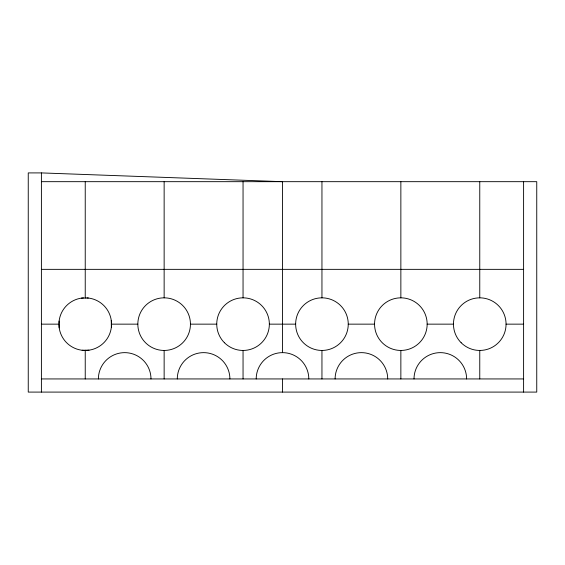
<?xml version="1.0" encoding="UTF-8"?>
<svg xmlns="http://www.w3.org/2000/svg" width="565" height="565" viewBox="0 0 565 565"><rect width="100%" height="100%" fill="white"/><g stroke="black" fill="none" stroke-linecap="round" stroke-linejoin="round"><path stroke-width="0.85" d="M81.48 298.115L88.345 298.023M82.13 350.265L88.995 350.173M308.801 378.938A26.301 26.301 0 0 0 282.5 352.638L282.5 181.676L41.4 172.911L28.25 172.911L28.25 392.089L536.75 392.089L536.75 181.676L41.4 181.676M41.4 269.35L523.6 269.35M41.4 324.148L59.156 324.148M111.319 324.148L137.839 324.148M190.447 324.148A26.301 26.301 0 0 0 150.989 301.364A26.301 26.301 0 0 0 150.989 346.924A26.301 26.301 0 0 0 190.447 324.148L216.748 324.148M269.35 324.148L295.65 324.148M348.252 324.148A26.301 26.301 0 0 1 308.801 346.924A26.301 26.301 0 0 1 308.801 301.364A26.301 26.301 0 0 1 348.252 324.148L374.553 324.148M427.161 324.148A26.301 26.301 0 0 0 387.71 301.364A26.301 26.301 0 0 0 387.71 346.924A26.301 26.301 0 0 0 427.161 324.148L453.462 324.148M506.063 324.148L523.6 324.148M41.4 378.938L523.6 378.938M111.27 320.383L111.354 327.255M59.12 321.04L59.205 327.905M523.6 181.676L523.6 392.089M479.763 181.676L479.763 297.84M479.763 350.448L479.763 378.938M400.86 181.676L400.86 297.84M400.86 350.448L400.86 378.938M321.951 181.676L321.951 297.84M321.951 350.448L321.951 378.938M282.5 378.938L282.5 392.089M243.049 181.676L243.049 297.84M243.049 350.448L243.049 378.938M164.14 181.676L164.14 297.84M164.14 350.448L164.14 378.938M85.237 181.676L85.237 298.066M85.237 350.222L85.237 378.938M41.4 172.911L41.4 392.089M256.199 378.938A26.301 26.301 0 0 1 282.5 352.638M335.102 378.938A26.301 26.301 0 0 1 361.402 352.638A26.301 26.301 0 0 1 387.71 378.938M177.29 378.938A26.301 26.301 0 0 1 203.598 352.638A26.301 26.301 0 0 1 229.899 378.938M414.011 378.938A26.301 26.301 0 0 1 440.312 352.638A26.301 26.301 0 0 1 466.612 378.938M98.388 378.938A26.301 26.301 0 0 1 124.688 352.638A26.301 26.301 0 0 1 150.989 378.938M86.946 297.896A26.301 26.301 0 0 1 111.524 325.002A26.301 26.301 0 0 1 85.237 350.448A26.301 26.301 0 0 1 58.951 324.995M58.951 323.293A26.301 26.301 0 0 1 83.521 297.896M224.446 342.743A26.301 26.301 0 0 0 268.453 330.949A26.301 26.301 0 0 0 236.241 298.737A26.301 26.301 0 0 0 224.446 342.743M461.167 342.743A26.301 26.301 0 0 0 505.166 330.949A26.301 26.301 0 0 0 472.954 298.737A26.301 26.301 0 0 0 461.167 342.743"/></g></svg>
